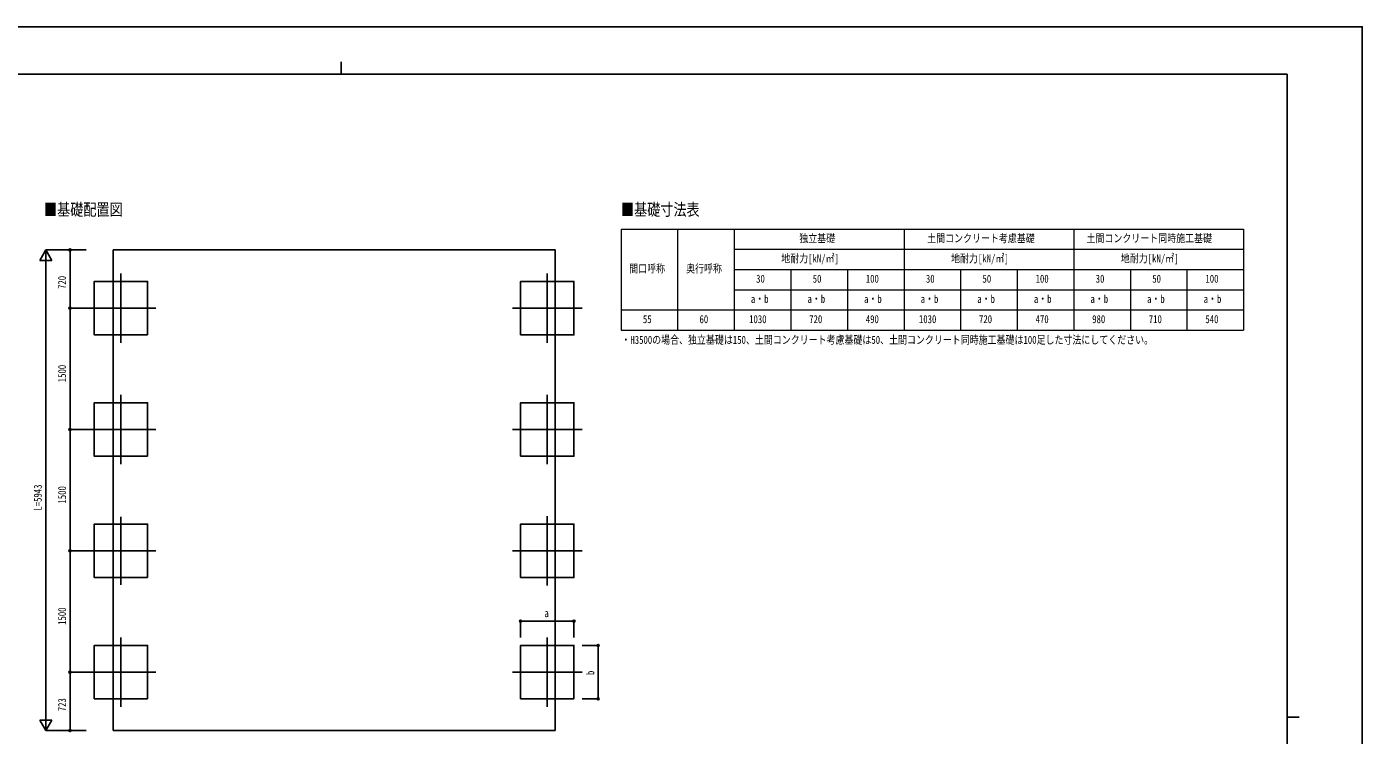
# Model space of a CAD drawing. Units: millimetres, scale not verified. Extents: x -12615 to 12615, y -8910 to 8910.
# Drawn here: x -3904 to 12615, y 149 to 8910 of the extents above; entities that cross this region are included whole.
import ezdxf
from ezdxf.enums import TextEntityAlignment as Align

# ---------------------------------------------------------------- set-up
doc = ezdxf.new("R2010")
doc.units = ezdxf.units.MM
doc.header["$LTSCALE"] = 40
doc.layers.add('0-1_TABLE1', color=7, linetype='Continuous', lineweight=18)
for name, color, linetype in [('0-2_USER1', 3, 'Continuous'), ('0-3_YKK_12', 2, 'Continuous'), ('0-5_YKK_A1', 4, 'Continuous'), ('0-6_YKK_D', 6, 'Continuous'), ('0-7_YKK_ZWAK', 7, 'Continuous')]:
    doc.layers.add(name, color=color, linetype=linetype)
doc.styles.add('ＭＳ ゴシック', font='')
doc.styles.get('ＭＳ ゴシック').set_extended_font_data('MS Gothic')

msp = doc.modelspace()

# ---------------------------------------------------------------- linework, layer by layer
at = {"layer": '0-1_TABLE1'}
for p, q in [((3446.94, 6407.77), (11146.94, 6407.77)), ((3446.94, 6407.77), (3446.94, 5157.77)), ((4146.94, 6407.77), (4146.94, 5157.77)), ((4846.94, 6407.77), (4846.94, 5157.77)), ((6946.94, 6407.77), (6946.94, 5157.77)), ((9046.94, 6407.77), (9046.94, 5157.77)), ((4846.94, 6157.77), (11146.94, 6157.77)), ((4846.94, 5907.77), (11146.94, 5907.77)), ((5546.94, 5907.77), (5546.94, 5157.77)), ((6246.94, 5907.77), (6246.94, 5157.77)), ((7646.94, 5907.77), (7646.94, 5157.77)), ((8346.94, 5907.77), (8346.94, 5157.77)), ((9746.94, 5907.77), (9746.94, 5157.77)), ((10446.94, 5907.77), (10446.94, 5157.77)), ((4846.94, 5657.77), (11146.94, 5657.77)), ((3446.94, 5157.77), (11146.94, 5157.77))]:
    msp.add_line(p, q, dxfattribs=at)
for points in [[(11146.94, 6407.77), (11146.94, 5907.77), (11146.94, 5157.77)], [(3446.94, 5407.77), (4146.94, 5407.77), (4846.94, 5407.77), (11146.94, 5407.77)]]:
    msp.add_lwpolyline(points, dxfattribs=at)
at = {"layer": '0-3_YKK_12'}
for p, q in [((-2737.92, 5860.09), (-2737.92, 5000.09)), ((2535.08, 5860.09), (2535.08, 5000.09)), ((-2307.92, 5430.09), (-3167.92, 5430.09)), ((2105.08, 5430.09), (2965.08, 5430.09)), ((-2737.92, 4360.09), (-2737.92, 3500.09)), ((2535.08, 4360.09), (2535.08, 3500.09)), ((-2307.92, 3930.09), (-3167.92, 3930.09)), ((2105.08, 3930.09), (2965.08, 3930.09)), ((-2737.92, 2851.98), (-2737.92, 2008.21)), ((2535.08, 2860.09), (2535.08, 2000.09)), ((-2307.92, 2430.09), (-3167.92, 2430.09)), ((2105.08, 2430.09), (2965.08, 2430.09)), ((-2737.92, 1360.09), (-2737.92, 500.09)), ((2535.08, 1360.09), (2535.08, 500.09)), ((-2307.92, 930.09), (-3167.92, 930.09)), ((2105.08, 930.09), (2965.08, 930.09))]:
    msp.add_line(p, q, dxfattribs=at)
at = {"layer": '0-5_YKK_A1'}
for p, q in [((-2836.42, 6150), (-2836.42, 207.49)), ((-2836.42, 207.49), (2633.58, 207.49))]:
    msp.add_line(p, q, dxfattribs=at)
msp.add_lwpolyline([(-2836.42, 6150), (2633.58, 6150), (2633.58, 207.49)], dxfattribs=at)
for points in [[(-2407.92, 5100.09), (-2407.92, 5760.09), (-3067.92, 5760.09), (-3067.92, 5100.09)], [(2205.08, 5100.09), (2205.08, 5760.09), (2865.08, 5760.09), (2865.08, 5100.09)], [(-2407.92, 3600.09), (-2407.92, 4260.09), (-3067.92, 4260.09), (-3067.92, 3600.09)], [(2205.08, 3600.09), (2205.08, 4260.09), (2865.08, 4260.09), (2865.08, 3600.09)], [(-2407.92, 2100.09), (-2407.92, 2760.09), (-3067.92, 2760.09), (-3067.92, 2100.09)], [(2205.08, 2100.09), (2205.08, 2760.09), (2865.08, 2760.09), (2865.08, 2100.09)], [(-2407.92, 600.09), (-2407.92, 1260.09), (-3067.92, 1260.09), (-3067.92, 600.09)], [(2205.08, 600.09), (2205.08, 1260.09), (2865.08, 1260.09), (2865.08, 600.09)]]:
    msp.add_lwpolyline(points, close=True, dxfattribs=at)
at = {"layer": '0-6_YKK_D'}
for p, q in [((-3667.92, 6150), (-3742.92, 6020.1)), ((-3167.92, 6150), (-3668.92, 6150)), ((-3667.92, 6150), (-3592.92, 6020.1)), ((-3667.92, 6150), (-3667.92, 5890.2)), ((-3167.92, 6150), (-3368.92, 6150)), ((-3367.92, 6150), (-3367.92, 5430.09)), ((-3742.92, 6020.1), (-3592.92, 6020.1)), ((-3667.92, 357.49), (-3667.92, 6000)), ((-3167.92, 5430.09), (-3368.92, 5430.09)), ((-3168.92, 5430.09), (-3368.92, 5430.09)), ((-3367.92, 3930.09), (-3367.92, 5430.09)), ((-3168.92, 3930.09), (-3368.92, 3930.09)), ((-3167.92, 3930.09), (-3368.92, 3930.09)), ((-3367.92, 2430.09), (-3367.92, 3930.09)), ((-3167.92, 2430.09), (-3368.92, 2430.09)), ((-3167.92, 2430.09), (-3368.92, 2430.09)), ((-3367.92, 930.09), (-3367.92, 2430.09)), ((2205.08, 1360.09), (2205.08, 1561.09)), ((2205.08, 1560.09), (2865.08, 1560.09)), ((2865.08, 1360.09), (2865.08, 1561.09)), ((2965.08, 1260.09), (3166.08, 1260.09)), ((3165.08, 600.09), (3165.08, 1260.09)), ((-3167.92, 930.09), (-3368.92, 930.09)), ((-3167.92, 930.09), (-3368.92, 930.09)), ((-3367.92, 207.49), (-3367.92, 930.09)), ((2965.08, 600.09), (3166.08, 600.09)), ((-3667.92, 207.49), (-3742.92, 337.39)), ((-3592.92, 337.39), (-3742.92, 337.39)), ((-3667.92, 207.49), (-3667.92, 467.3)), ((-3667.92, 207.49), (-3592.92, 337.39)), ((-3167.92, 207.49), (-3668.92, 207.49)), ((-3167.92, 207.49), (-3368.92, 207.49))]:
    msp.add_line(p, q, dxfattribs=at)
for centre in [(-3367.92, 6150), (-3367.92, 5430.09), (-3367.92, 5430.09), (-3367.92, 3930.09), (-3367.92, 3930.09), (-3367.92, 2430.09), (-3367.92, 2430.09), (2205.08, 1560.09), (2865.08, 1560.09), (3165.08, 1260.09), (-3367.92, 930.09), (-3367.92, 930.09), (3165.08, 600.09), (-3367.92, 207.49)]:
    msp.add_circle(centre, 12.75, dxfattribs=at)
at = {"layer": '0-7_YKK_ZWAK'}
for p, q in [((-14.94, 8475), (-14.94, 8325)), ((11685.06, 8325), (-11714.94, 8325)), ((11685.06, 8325), (11685.06, -7575)), ((11685.06, 375), (11835.06, 375))]:
    msp.add_line(p, q, dxfattribs=at)
msp.add_lwpolyline([(-12615, -8910), (12615, -8910), (12615, 8910), (-12615, 8910)], close=True, dxfattribs=at)

# ---------------------------------------------------------------- texts
at = {"layer": '0-1_TABLE1', "style": 'ＭＳ ゴシック', "width": 0.8}
for s, p in [('独立基礎', (5652.14, 6215.27)), ('土間コンクリート考慮基礎', (7233.74, 6215.27)), ('土間コンクリート同時施工基礎', (9204.14, 6215.27)), ('地耐力[kN/㎡]', (5428.94, 5965.27)), ('地耐力[kN/㎡]', (7528.94, 5965.27)), ('地耐力[kN/㎡]', (9628.94, 5965.27)), ('間口呼称', (3548.54, 5840.27)), ('奥行呼称', (4252.14, 5840.27)), ('30', (5117.74, 5715.27)), ('50', (5817.74, 5715.27)), ('100', (6474.54, 5715.27)), ('30', (7217.74, 5715.27)), ('50', (7917.74, 5715.27)), ('100', (8574.54, 5715.27)), ('30', (9317.74, 5715.27)), ('50', (10017.74, 5715.27)), ('100', (10674.54, 5715.27)), ('a・b', (5052.94, 5465.27)), ('a・b', (5752.94, 5465.27)), ('a・b', (6452.94, 5465.27)), ('a・b', (7152.94, 5465.27)), ('a・b', (7852.94, 5465.27)), ('a・b', (8552.94, 5465.27)), ('a・b', (9252.94, 5465.27)), ('a・b', (9952.94, 5465.27)), ('a・b', (10652.94, 5465.27)), ('55', (3717.74, 5215.27)), ('60', (4417.74, 5215.27)), ('1030', (5031.34, 5215.27)), ('720', (5774.54, 5215.27)), ('490', (6474.54, 5215.27)), ('1030', (7131.34, 5215.27)), ('720', (7874.54, 5215.27)), ('470', (8574.54, 5215.27)), ('980', (9274.54, 5215.27)), ('710', (9974.54, 5215.27)), ('540', (10674.54, 5215.27))]:
    msp.add_text(s, height=98.97, dxfattribs=at).set_placement(p, align=Align.BOTTOM_LEFT)
at = {"layer": '0-2_USER1', "style": 'ＭＳ ゴシック', "width": 0.8}
for s, height, p in [('■基礎配置図', 148.5, (-3689.52, 6530.53)), ('■基礎寸法表', 148.5, (3446.43, 6530.53)), ('・H3500の場合、独立基礎は150、土間コンクリート考慮基礎は50、土間コンクリート同時施工基礎は100足した寸法にしてください。', 98.97, (3452.11, 4959.27))]:
    msp.add_text(s, height=height, dxfattribs=at).set_placement(p, align=Align.BOTTOM_LEFT)
at = {"layer": '0-6_YKK_D', "style": 'ＭＳ ゴシック', "width": 0.8}
for s, p in [('720', (-3387.92, 5667.65)), ('1500', (-3387.92, 4514.49)), ('L=5943', (-3687.92, 2926.75)), ('1500', (-3387.92, 3014.49)), ('1500', (-3387.92, 1514.49)), ('b', (3145.08, 894.09)), ('723', (-3387.92, 446.39))]:
    msp.add_text(s, height=98.97, rotation=90, dxfattribs=at).set_placement(p, align=Align.BOTTOM_LEFT)
msp.add_text('a', height=98.97, dxfattribs=at).set_placement((2499.08, 1580.09), align=Align.BOTTOM_LEFT)

doc.saveas('drawing.dxf')
